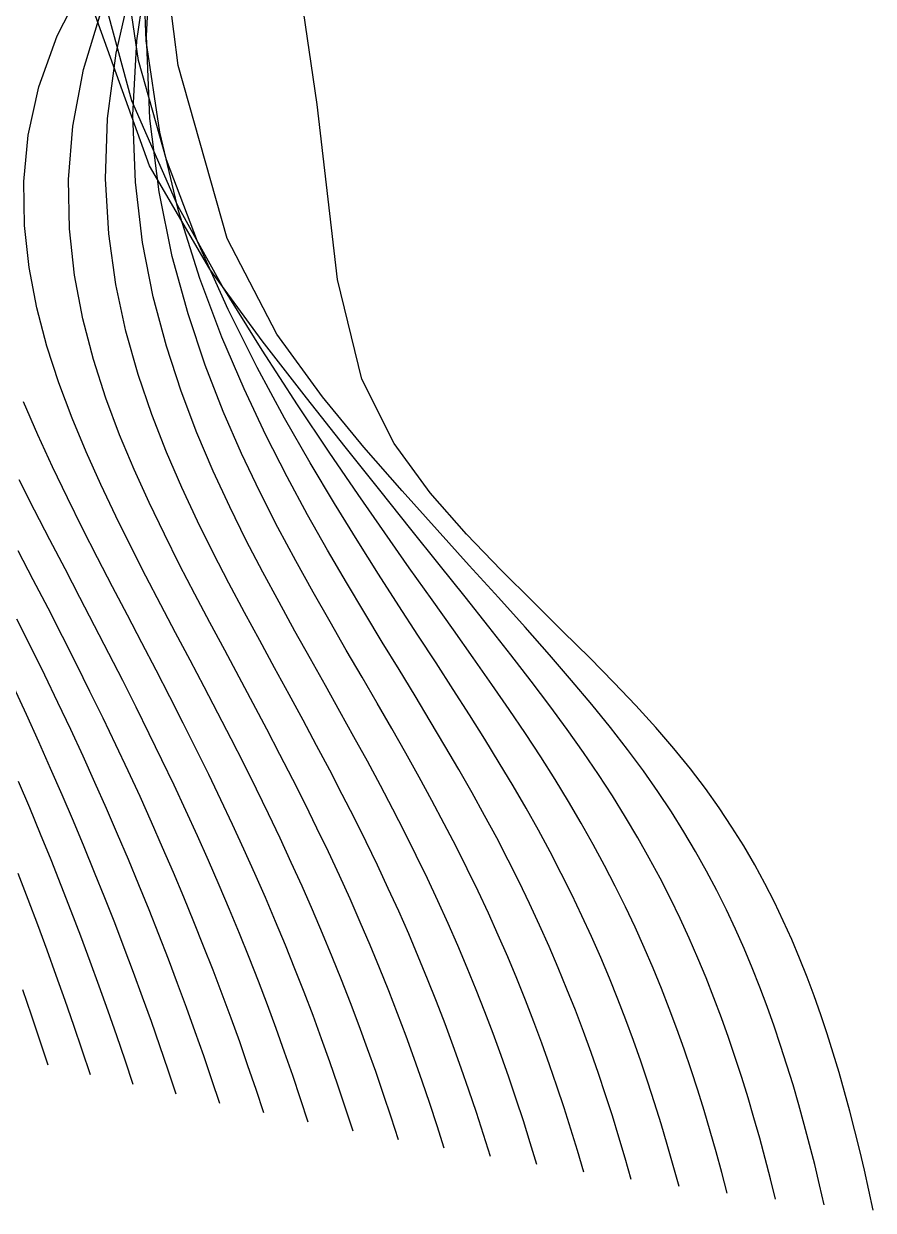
# Model space of a CAD drawing. Header units: metres. Extents: x -511 to 502, y -402 to 468.
# Drawn here: x -304.7 to -148.9, y -402.3 to -184.7 of the extents above; entities that cross this region are included whole.
import ezdxf

# ---------------------------------------------------------------- set-up
doc = ezdxf.new("R2010")
doc.units = ezdxf.units.M

msp = doc.modelspace()

# ---------------------------------------------------------------- linework, layer by layer
for p, q in [((-276.4174, -192.3934, -581.45087), (-282.35873, -145.19658, -574.578)), ((-250.93103, -199.54266, -580.2359), (-257.7087, -152.98753, -573.14014)), ((-282.26587, -187.89108, -644.61224), (-283.0949, -168.81229, -642.0794)), ((-283.66193, -191.50484, -638.70905), (-286.93668, -169.75517, -635.301)), ((-282.21906, -186.94945, -648.20776), (-281.3158, -170.0455, -645.91284)), ((-284.91882, -198.90503, -629.1692), (-291.67496, -173.72707, -623.29004)), ((-283.9923, -187.88477, -650.3619), (-281.83582, -172.91806, -648.0075)), ((-298.5924, -186.98894, -649.22186), (-293.52536, -177.05954, -645.3291)), ((-287.79224, -190.11174, -651.5925), (-284.7836, -177.01192, -649.008)), ((-293.7561, -193.10863, -652.2364), (-290.31973, -181.88583, -649.31195)), ((-281.696, -210.82727, -615.22577), (-292.1356, -181.77003, -603.2611)), ((-301.95795, -196.33003, -652.54694), (-298.5924, -186.98894, -649.22186)), ((-281.6204, -202.11958, -650.64886), (-282.21906, -186.94945, -648.20776)), ((-284.7057, -201.48814, -652.7057), (-283.9923, -187.88477, -650.3619)), ((-279.7952, -204.62566, -647.49927), (-282.26587, -187.89108, -644.61224)), ((-289.36008, -202.13817, -654.02576), (-287.79224, -190.11174, -651.5925)), ((-295.74408, -203.54547, -654.8655), (-293.7561, -193.10863, -652.2364)), ((-278.57663, -209.7235, -642.7646), (-283.66193, -191.50484, -638.70905)), ((-267.4124, -224.1027, -601.69086), (-276.4174, -192.3934, -581.45087)), ((-303.91446, -205.20116, -655.4245), (-301.95795, -196.33003, -652.54694)), ((-276.47708, -218.13548, -635.9361), (-284.91882, -198.90503, -629.1692)), ((-247.21149, -231.62292, -599.0158), (-250.93103, -199.54266, -580.2359)), ((-289.73178, -213.16713, -656.3109), (-289.36008, -202.13817, -654.02576)), ((-284.2568, -213.77426, -654.996), (-284.7057, -201.48814, -652.7057)), ((-279.9184, -215.5674, -653.1201), (-281.6204, -202.11958, -650.64886)), ((-296.53152, -213.27844, -657.2446), (-295.74408, -203.54547, -654.8655)), ((-304.7203, -213.65965, -657.9459), (-303.91446, -205.20116, -655.4245)), ((-276.35226, -219.04362, -650.4663), (-279.7952, -204.62566, -647.49927)), ((-270.60773, -229.72563, -627.2698), (-281.696, -210.82727, -615.22577)), ((-272.8831, -224.69888, -646.80286), (-278.57663, -209.7235, -642.7646)), ((-289.15268, -223.2803, -658.44855), (-289.73178, -213.16713, -656.3109)), ((-304.6007, -221.73476, -660.17975), (-304.7203, -213.65965, -657.9459)), ((-296.35126, -222.36958, -659.40845), (-296.53152, -213.27844, -657.2446)), ((-282.92886, -224.84383, -657.1936), (-284.2568, -213.77426, -654.996)), ((-277.48083, -227.44377, -655.52515), (-279.9184, -215.5674, -653.1201)), ((-268.31912, -232.82233, -642.02246), (-276.47708, -218.13548, -635.9361)), ((-272.4479, -231.45154, -653.32117), (-276.35226, -219.04362, -650.4663)), ((-303.74863, -229.44627, -662.17676), (-304.6007, -221.73476, -660.17975)), ((-295.41077, -230.87424, -661.38336), (-296.35126, -222.36958, -659.40845)), ((-287.84457, -232.56837, -660.43945), (-289.15268, -223.2803, -658.44855)), ((-258.31326, -241.65521, -619.43427), (-267.4124, -224.1027, -601.69086)), ((-280.96735, -234.83311, -659.2711), (-282.92886, -224.84383, -657.1936)), ((-267.24335, -237.16245, -650.48895), (-272.8831, -224.69888, -646.80286)), ((-274.58783, -237.96666, -657.80304), (-277.48083, -227.44377, -655.52515)), ((-302.3266, -236.81305, -663.9754), (-303.74863, -229.44627, -662.17676)), ((-260.9999, -242.9218, -636.51825), (-270.60773, -229.72563, -627.2698)), ((-293.88712, -238.84755, -663.1905), (-295.41077, -230.87424, -661.38336)), ((-285.99466, -241.12645, -662.2868), (-287.84457, -232.56837, -660.43945)), ((-268.38614, -242.23026, -655.96967), (-272.4479, -231.45154, -653.32117)), ((-242.70187, -249.92389, -616.1342), (-247.21149, -231.62292, -599.0158)), ((-278.56647, -243.88924, -661.214), (-280.96735, -234.83311, -659.2711)), ((-261.01822, -244.62605, -647.05304), (-268.31912, -232.82233, -642.02246)), ((-300.46994, -243.85547, -665.6051), (-302.3266, -236.81305, -663.9754)), ((-261.8963, -247.78772, -653.74036), (-267.24335, -237.16245, -650.48895)), ((-291.9267, -246.34364, -664.8473), (-293.88712, -238.84755, -663.1905)), ((-271.43112, -247.3604, -659.9249), (-274.58783, -237.96666, -657.80304)), ((-283.75333, -249.04758, -663.9964), (-285.99466, -241.12645, -662.2868)), ((-264.32227, -251.7197, -658.385), (-268.38614, -242.23026, -655.96967)), ((-252.84763, -253.37459, -643.2943), (-260.9999, -242.9218, -636.51825)), ((-249.96814, -253.17747, -631.53894), (-258.31326, -241.65521, -619.43427)), ((-298.28876, -250.59625, -667.0891), (-300.46994, -243.85547, -665.6051)), ((-275.8721, -252.15228, -663.0184), (-278.56647, -243.88924, -661.214)), ((-254.53577, -254.60027, -651.1627), (-261.01822, -244.62605, -647.05304)), ((-289.64758, -253.4146, -666.3691), (-291.9267, -246.34364, -664.8473)), ((-268.13586, -255.82431, -661.88385), (-271.43112, -247.3604, -659.9249)), ((-256.88345, -257.05658, -656.5875), (-261.8963, -247.78772, -653.74036)), ((-281.2385, -256.41748, -665.5762), (-283.75333, -249.04758, -663.9964)), ((-236.78082, -261.72363, -628.3496), (-242.70187, -249.92389, -616.1342)), ((-295.87228, -257.05948, -668.44617), (-298.28876, -250.59625, -667.0891)), ((-272.9913, -259.74634, -664.6876), (-275.8721, -252.15228, -663.0184)), ((-260.3295, -260.18713, -660.5745), (-264.32227, -251.7197, -658.385)), ((-302.1613, -260.10425, -670.28986), (-304.74774, -254.05139, -669.08246)), ((-287.14377, -260.10938, -667.7693), (-289.64758, -253.4146, -666.3691)), ((-245.76016, -262.32565, -648.4052), (-252.84763, -253.37459, -643.2943)), ((-242.34357, -262.37363, -639.7735), (-249.96814, -253.17747, -631.53894)), ((-278.54095, -263.31293, -667.0354), (-281.2385, -256.41748, -665.5762)), ((-264.783, -263.52374, -663.685), (-268.13586, -255.82431, -661.88385)), ((-248.71045, -263.31476, -654.5727), (-254.53577, -254.60027, -651.1627)), ((-293.29233, -263.2692, -669.6917), (-295.87228, -257.05948, -668.44617)), ((-252.18292, -265.29083, -659.0916), (-256.88345, -257.05658, -656.5875)), ((-299.47336, -265.98602, -671.39734), (-302.1613, -260.10425, -670.28986)), ((-284.48923, -266.4726, -669.06006), (-287.14377, -260.10938, -667.7693)), ((-270.0024, -266.77716, -666.2292), (-272.9913, -259.74634, -664.6876)), ((-256.44226, -267.83514, -662.5585), (-260.3295, -260.18713, -660.5745)), ((-290.60602, -269.24915, -670.83856), (-293.29233, -263.2692, -669.6917)), ((-239.45044, -270.26346, -652.43695), (-245.76016, -262.32565, -648.4052)), ((-235.34775, -270.38492, -645.72626), (-242.34357, -262.37363, -639.7735)), ((-230.18558, -270.74927, -636.954), (-236.78082, -261.72363, -628.3496)), ((-275.73032, -269.80054, -668.3836), (-278.54095, -263.31293, -667.0354)), ((-261.42667, -270.59235, -665.3392), (-264.783, -263.52374, -663.685)), ((-247.76251, -272.70935, -661.31146), (-252.18292, -265.29083, -659.0916)), ((-243.40573, -271.08456, -657.46375), (-248.71045, -263.31476, -654.5727)), ((-296.72568, -271.7076, -672.41736), (-299.47336, -265.98602, -671.39734)), ((-281.74173, -272.54443, -670.2521), (-284.48923, -266.4726, -669.06006)), ((-266.96292, -273.3336, -667.65234), (-270.0024, -266.77716, -666.2292)), ((-302.7377, -273.93106, -673.8258), (-305.5476, -268.36832, -672.919)), ((-287.85883, -275.02176, -671.8977), (-290.60602, -269.24915, -670.83856)), ((-272.8598, -275.9377, -669.6304), (-275.73032, -269.80054, -668.3836)), ((-252.67764, -274.81763, -664.36005), (-256.44226, -267.83514, -662.5585)), ((-293.9522, -277.28012, -673.3602), (-296.72568, -271.7076, -672.41736)), ((-258.10397, -277.1377, -666.85895), (-261.42667, -270.59235, -665.3392)), ((-238.52802, -278.10474, -659.9635), (-243.40573, -271.08456, -657.46375)), ((-233.74701, -277.41327, -655.7471), (-239.45044, -270.26346, -652.43695)), ((-228.92902, -277.564, -650.3076), (-235.34775, -270.38492, -645.72626)), ((-223.53772, -278.3261, -643.3179), (-230.18558, -270.74927, -636.954)), ((-299.93518, -279.38373, -674.66565), (-302.7377, -273.93106, -673.8258)), ((-278.94644, -278.36057, -671.3551), (-281.74173, -272.54443, -670.2521)), ((-263.91556, -279.48938, -668.9668), (-266.96292, -273.3336, -667.65234)), ((-243.59555, -279.46906, -663.29553), (-247.76251, -272.70935, -661.31146)), ((-285.08655, -280.608, -672.87854), (-287.85883, -275.02176, -671.8977)), ((-269.97006, -281.77386, -670.78467), (-272.8598, -275.9377, -669.6304)), ((-249.0451, -281.25357, -666.0009), (-252.67764, -274.81763, -664.36005)), ((-291.17993, -282.71515, -674.23456), (-293.9522, -277.28012, -673.3602)), ((-276.13864, -283.9525, -672.37775), (-278.94644, -278.36057, -671.3551)), ((-254.84113, -283.24683, -668.2571), (-258.10397, -277.1377, -666.85895)), ((-234.01474, -284.51257, -662.15924), (-238.52802, -278.10474, -659.9635)), ((-228.5476, -283.91272, -658.54895), (-233.74701, -277.41327, -655.7471)), ((-223.0524, -284.06247, -654.01013), (-228.92902, -277.564, -650.3076)), ((-217.17944, -284.9448, -648.27765), (-223.53772, -278.3261, -643.3179)), ((-297.1596, -284.7319, -675.4463), (-299.93518, -279.38373, -674.66565)), ((-282.31744, -286.02716, -673.78906), (-285.08655, -280.608, -672.87854)), ((-260.89175, -285.30618, -670.1822), (-263.91556, -279.48938, -668.9668)), ((-239.66095, -285.6889, -665.0816), (-243.59555, -279.46906, -663.29553)), ((-302.98572, -286.713, -676.5298), (-305.7552, -281.40134, -675.8317)), ((-288.4302, -288.0237, -675.0478), (-291.17993, -282.71515, -674.23456)), ((-267.0919, -287.351, -671.85486), (-269.97006, -281.77386, -670.78467)), ((-245.54996, -287.2376, -667.50006), (-249.0451, -281.25357, -666.0009)), ((-294.42633, -289.98102, -676.17426), (-297.1596, -284.7319, -675.4463)), ((-273.34518, -289.34814, -673.32764), (-276.13864, -283.9525, -672.37775)), ((-251.65652, -288.9912, -669.5453), (-254.84113, -283.24683, -668.2571)), ((-229.82251, -290.41452, -664.11096), (-234.01474, -284.51257, -662.15924)), ((-223.7851, -289.86707, -660.97345), (-228.5476, -283.91272, -658.54895)), ((-217.68414, -289.98407, -657.1085), (-223.0524, -284.06247, -654.01013)), ((-211.26703, -290.8413, -652.3061), (-217.17944, -284.9448, -648.27765)), ((-300.27722, -291.94318, -677.18317), (-302.98572, -286.713, -676.5298)), ((-279.57343, -291.29672, -674.6364), (-282.31744, -286.02716, -673.78906)), ((-257.91504, -290.83572, -671.30743), (-260.89175, -285.30618, -670.1822)), ((-235.94318, -291.46338, -666.69904), (-239.66095, -285.6889, -665.0816)), ((-285.71982, -293.21616, -675.8062), (-288.4302, -288.0237, -675.0478)), ((-270.58667, -294.5716, -674.21155), (-273.34518, -289.34814, -673.32764)), ((-264.24872, -292.7053, -672.8486), (-267.0919, -287.351, -671.85486)), ((-248.56335, -294.42978, -670.7343), (-251.65652, -288.9912, -669.5453)), ((-242.1951, -292.8465, -668.87384), (-245.54996, -287.2376, -667.50006)), ((-291.74744, -295.13678, -676.8551), (-294.42633, -289.98102, -676.17426)), ((-276.87143, -296.43253, -675.42664), (-279.57343, -291.29672, -674.6364)), ((-255.00235, -296.1214, -672.35065), (-257.91504, -290.83572, -671.30743)), ((-232.42892, -296.86905, -668.1709), (-235.94318, -291.46338, -666.69904)), ((-225.91891, -295.89746, -665.8616), (-229.82251, -290.41452, -664.11096)), ((-219.4097, -295.36557, -663.10455), (-223.7851, -289.86707, -660.97345)), ((-212.78735, -295.41937, -659.7649), (-217.68414, -289.98407, -657.1085)), ((-205.85254, -296.16843, -655.6773), (-211.26703, -290.8413, -652.3061)), ((-297.6372, -297.0938, -677.7966), (-300.27722, -291.94318, -677.18317)), ((-283.0616, -298.30228, -676.51526), (-285.71982, -293.21616, -675.8062)), ((-261.45782, -297.8677, -673.7727), (-264.24872, -292.7053, -672.8486)), ((-238.98117, -298.1431, -670.1361), (-242.1951, -292.8465, -668.87384)), ((-303.38565, -299.12347, -678.6412), (-305.97223, -293.95508, -678.0857)), ((-289.13196, -300.20462, -677.49365), (-291.74744, -295.13678, -676.8551)), ((-267.87866, -299.6444, -675.03564), (-270.58667, -294.5716, -674.21155)), ((-245.56998, -299.6116, -671.83374), (-248.56335, -294.42978, -670.7343)), ((-222.27744, -301.03378, -667.44257), (-225.91891, -295.89746, -665.8616)), ((-215.38107, -300.48544, -664.99915), (-219.4097, -295.36557, -663.10455)), ((-208.32181, -300.45038, -662.0813), (-212.78735, -295.41937, -659.7649)), ((-295.0713, -302.16742, -678.374), (-297.6372, -297.0938, -677.7966)), ((-274.2241, -301.44867, -676.16504), (-276.87143, -296.43253, -675.42664)), ((-258.73203, -302.8647, -674.6335), (-261.45782, -297.8677, -673.7727)), ((-252.16595, -301.2001, -673.31946), (-255.00235, -296.1214, -672.35065)), ((-229.10654, -301.96945, -669.5157), (-232.42892, -296.86905, -668.1709)), ((-200.93335, -301.04288, -658.55927), (-205.85254, -296.16843, -655.6773)), ((-300.88214, -304.219, -679.16656), (-303.38565, -299.12347, -678.6412)), ((-286.586, -305.18976, -678.09375), (-289.13196, -300.20462, -677.49365)), ((-280.4653, -303.29102, -677.1797), (-283.0616, -298.30228, -676.51526)), ((-265.23288, -304.58502, -675.8053), (-267.87866, -299.6444, -675.03564)), ((-242.682, -304.5777, -672.8522), (-245.56998, -299.6116, -671.83374)), ((-235.90717, -303.1799, -671.2988), (-238.98117, -298.1431, -670.1361)), ((-292.5824, -307.16647, -678.91876), (-295.0713, -302.16742, -678.374)), ((-271.64078, -306.3578, -676.8565), (-274.2241, -301.44867, -676.16504)), ((-249.41415, -306.1028, -674.2204), (-252.16595, -301.2001, -673.31946)), ((-225.96494, -306.81754, -670.74854), (-229.10654, -301.96945, -669.5157)), ((-218.8754, -305.8846, -668.8781), (-222.27744, -301.03378, -667.44257)), ((-211.66412, -305.2934, -666.69775), (-215.38107, -300.48544, -664.99915)), ((-204.24683, -305.1498, -664.12616), (-208.32181, -300.45038, -662.0813)), ((-196.47968, -305.55914, -661.0612), (-200.93335, -301.04288, -658.55927)), ((-298.46133, -309.24252, -679.6643), (-300.88214, -304.219, -679.16656)), ((-277.93732, -308.19058, -677.80347), (-280.4653, -303.29102, -677.1797)), ((-262.65738, -309.40982, -676.5252), (-265.23288, -304.58502, -675.8053)), ((-256.0801, -307.71924, -675.4366), (-258.73203, -302.8647, -674.6335)), ((-239.90231, -309.3627, -673.7971), (-242.682, -304.5777, -672.8522)), ((-232.97083, -308.00037, -672.3722), (-235.90717, -303.1799, -671.2988)), ((-304.2395, -311.4358, -680.3395), (-306.57904, -306.38492, -679.88055)), ((-284.1139, -310.0972, -678.659), (-286.586, -305.18976, -678.09375)), ((-269.12814, -311.17114, -677.505), (-271.64078, -306.3578, -676.8565)), ((-246.7525, -310.85605, -675.0596), (-249.41415, -306.1028, -674.2204)), ((-215.69272, -310.5011, -670.18726), (-218.8754, -305.8846, -668.8781)), ((-208.22772, -309.84647, -668.2306), (-211.66412, -305.2934, -666.69775)), ((-200.52249, -309.5806, -665.9478), (-204.24683, -305.1498, -664.12616)), ((-192.45035, -309.7943, -663.2585), (-196.47968, -305.55914, -661.0612)), ((-290.17194, -312.09387, -679.43365), (-292.5824, -307.16647, -678.91876)), ((-275.48236, -313.00842, -678.3902), (-277.93732, -308.19058, -677.80347)), ((-253.50848, -312.45087, -676.1869), (-256.0801, -307.71924, -675.4366)), ((-230.16827, -312.64102, -673.3652), (-232.97083, -308.00037, -672.3722)), ((-222.99347, -311.4573, -671.882), (-225.96494, -306.81754, -670.74854)), ((-296.1214, -314.19592, -680.13654), (-298.46133, -309.24252, -679.6643)), ((-281.71765, -314.9319, -679.1923), (-284.1139, -310.0972, -678.659)), ((-260.1575, -314.13297, -677.19977), (-262.65738, -309.40982, -676.5252)), ((-244.18384, -315.48218, -675.84247), (-246.7525, -310.85605, -675.0596)), ((-237.23141, -313.99567, -674.6754), (-239.90231, -309.3627, -673.7971)), ((-212.71118, -314.92606, -671.3855), (-215.69272, -310.5011, -670.18726)), ((-205.04388, -314.1927, -669.621), (-208.22772, -309.84647, -668.2306)), ((-197.11105, -313.79602, -667.5823), (-200.52249, -309.5806, -665.9478)), ((-188.80035, -313.81107, -665.20557), (-192.45035, -309.7943, -663.2585)), ((-301.98038, -316.41443, -680.7763), (-304.2395, -311.4358, -680.3395)), ((-287.83945, -316.95303, -679.921), (-290.17194, -312.09387, -679.43365)), ((-273.1029, -317.7517, -678.94293), (-275.48236, -313.00842, -678.3902)), ((-266.69025, -315.89874, -678.11426), (-269.12814, -311.17114, -677.505)), ((-251.02069, -317.07654, -676.88904), (-253.50848, -312.45087, -676.1869)), ((-227.49536, -317.13248, -674.28564), (-230.16827, -312.64102, -673.3652)), ((-220.18216, -315.92572, -672.92694), (-222.99347, -311.4573, -671.882)), ((-293.85986, -319.08188, -680.58484), (-296.1214, -314.19592, -680.13654)), ((-279.39792, -319.69873, -679.69617), (-281.71765, -314.9319, -679.1923)), ((-257.73688, -318.76685, -677.83276), (-260.1575, -314.13297, -677.19977)), ((-241.70935, -320.0003, -676.5738), (-244.18384, -315.48218, -675.84247)), ((-234.66891, -318.50113, -675.4931), (-237.23141, -313.99567, -674.6754)), ((-209.91382, -319.1953, -672.4858), (-212.71118, -314.92606, -671.3855)), ((-202.08737, -318.3723, -670.8877), (-205.04388, -314.1927, -669.621)), ((-193.97821, -317.8404, -669.0572), (-197.11105, -313.79602, -667.5823)), ((-185.486, -317.65955, -666.9436), (-188.80035, -313.81107, -665.20557)), ((-299.79666, -321.32428, -681.19196), (-301.98038, -316.41443, -680.7763)), ((-285.58356, -321.74762, -680.3828), (-287.83945, -316.95303, -679.921)), ((-264.3296, -320.54965, -678.6875), (-266.69025, -315.89874, -678.11426)), ((-248.61862, -321.61075, -677.54694), (-251.02069, -317.07654, -676.88904)), ((-224.94705, -321.5003, -675.1404), (-227.49536, -317.13248, -674.28564)), ((-217.52106, -320.2536, -673.89246), (-220.18216, -315.92572, -672.92694)), ((-182.46667, -321.37982, -668.5045), (-185.486, -317.65955, -666.9436)), ((-291.67313, -323.90402, -681.01074), (-293.85986, -319.08188, -680.58484)), ((-277.15427, -324.4027, -680.17285), (-279.39792, -319.69873, -679.69617)), ((-270.80014, -322.4268, -679.4645), (-273.1029, -317.7517, -678.94293)), ((-255.39713, -323.3224, -678.42755), (-257.73688, -318.76685, -677.83276)), ((-232.2127, -322.89972, -676.2555), (-234.66891, -318.50113, -675.4931)), ((-207.28552, -323.33856, -673.4988), (-209.91382, -319.1953, -672.4858)), ((-199.33578, -322.41864, -672.0459), (-202.08737, -318.3723, -670.8877)), ((-191.0925, -321.75027, -670.39465), (-193.97821, -317.8404, -669.0572)), ((-297.68338, -326.1698, -681.58746), (-299.79666, -321.32428, -681.19196)), ((-283.40244, -326.48178, -680.8208), (-285.58356, -321.74762, -680.3828)), ((-262.0471, -325.1319, -679.22766), (-264.3296, -320.54965, -678.6875)), ((-246.30273, -326.06613, -678.16437), (-248.61862, -321.61075, -677.54694)), ((-239.32913, -324.42682, -677.2581), (-241.70935, -320.0003, -676.5738)), ((-222.51785, -325.766, -675.9356), (-224.94705, -321.5003, -675.1404)), ((-215.00052, -324.46655, -674.7865), (-217.52106, -320.2536, -673.89246)), ((-188.42642, -325.55524, -671.6125), (-191.0925, -321.75027, -670.39465)), ((-179.7062, -325.00378, -669.9136), (-182.46667, -321.37982, -668.5045)), ((-303.63184, -328.54126, -682.1201), (-305.6702, -323.67957, -681.7503)), ((-289.55795, -328.66656, -681.41547), (-291.67313, -323.90402, -681.01074)), ((-268.57376, -327.03992, -679.9571), (-270.80014, -322.4268, -679.4645)), ((-253.13855, -327.80927, -678.98724), (-255.39713, -323.3224, -678.42755)), ((-229.86008, -327.20892, -676.96747), (-232.2127, -322.89972, -676.2555)), ((-204.81247, -327.3805, -674.43396), (-207.28552, -323.33856, -673.4988)), ((-196.76868, -326.3592, -673.1084), (-199.33578, -322.41864, -672.0459)), ((-295.6364, -330.95596, -681.96375), (-297.68338, -326.1698, -681.58746)), ((-274.98532, -329.04858, -680.62427), (-277.15427, -324.4027, -680.17285)), ((-259.84262, -329.65295, -679.7372), (-262.0471, -325.1319, -679.22766)), ((-244.07214, -330.45355, -678.7445), (-246.30273, -326.06613, -678.16437)), ((-237.04156, -328.7756, -677.8992), (-239.32913, -324.42682, -677.2581)), ((-220.20215, -329.9476, -676.6766), (-222.51785, -325.766, -675.9356)), ((-212.61166, -328.586, -675.616), (-215.00052, -324.46655, -674.7865)), ((-194.36835, -330.2165, -674.086), (-196.76868, -326.3592, -673.1084)), ((-185.95535, -329.27972, -672.7255), (-188.42642, -325.55524, -671.6125)), ((-177.17249, -328.55658, -671.19147), (-179.7062, -325.00378, -669.9136)), ((-301.65274, -333.3448, -682.4718), (-303.63184, -328.54126, -682.1201)), ((-281.29324, -331.16, -681.23645), (-283.40244, -326.48178, -680.8208)), ((-266.42282, -331.59674, -680.423), (-268.57376, -327.03992, -679.9571)), ((-250.96042, -332.2359, -679.5145), (-253.13855, -327.80927, -678.98724)), ((-227.60773, -331.4435, -677.6333), (-229.86008, -327.20892, -676.96747)), ((-202.48187, -331.34146, -675.2992), (-204.81247, -327.3805, -674.43396)), ((-287.51093, -333.37415, -681.80023), (-289.55795, -328.66656, -681.41547)), ((-272.88916, -333.64136, -681.0521), (-274.98532, -329.04858, -680.62427)), ((-257.7149, -334.11935, -680.21844), (-259.84262, -329.65295, -679.7372)), ((-241.92569, -334.78253, -679.2903), (-244.07214, -330.45355, -678.7445)), ((-234.84479, -333.05853, -678.5006), (-237.04156, -328.7756, -677.8992)), ((-217.99438, -334.06018, -677.3682), (-220.20215, -329.9476, -676.6766)), ((-210.34576, -332.62973, -676.38727), (-212.61166, -328.586, -675.616)), ((-192.11871, -334.00916, -674.9878), (-194.36835, -330.2165, -674.086)), ((-183.65826, -332.9431, -673.7462), (-185.95535, -329.27972, -672.7255)), ((-174.83804, -332.05804, -672.3551), (-177.17249, -328.55658, -671.19147)), ((-293.65225, -335.68817, -682.3216), (-295.6364, -330.95596, -681.96375)), ((-279.25354, -335.7868, -681.63116), (-281.29324, -331.16, -681.23645)), ((-264.34558, -336.10287, -680.864), (-266.42282, -331.59674, -680.423)), ((-248.86148, -336.60983, -680.01184), (-250.96042, -332.2359, -679.5145)), ((-225.45184, -335.6161, -678.25696), (-227.60773, -331.4435, -677.6333)), ((-208.19482, -336.6126, -677.1055), (-210.34576, -332.62973, -676.38727)), ((-200.28235, -335.2383, -676.10156), (-202.48187, -331.34146, -675.2992)), ((-172.67862, -335.5238, -673.41864), (-174.83804, -332.05804, -672.3551)), ((-299.72986, -338.0963, -682.8061), (-301.65274, -333.3448, -682.4718)), ((-285.52887, -338.03152, -682.1661), (-287.51093, -333.37415, -681.80023)), ((-270.86346, -338.1858, -681.458), (-272.88916, -333.64136, -681.0521)), ((-255.66257, -338.53732, -680.6734), (-257.7149, -334.11935, -680.21844)), ((-239.86105, -339.06128, -679.8043), (-241.92569, -334.78253, -679.2903)), ((-232.73602, -337.28577, -679.0657), (-234.84479, -333.05853, -678.5006)), ((-215.88882, -338.11636, -678.0148), (-217.99438, -334.06018, -677.3682)), ((-190.0057, -337.75232, -675.82184), (-192.11871, -334.00916, -674.9878)), ((-181.51611, -336.5613, -674.68494), (-183.65826, -332.9431, -673.7462)), ((-291.7277, -340.37173, -682.6621), (-293.65225, -335.68817, -682.3216)), ((-277.28055, -340.36688, -682.0062), (-279.25354, -335.7868, -681.63116)), ((-262.34018, -340.5634, -681.2819), (-264.34558, -336.10287, -680.864)), ((-246.83945, -340.93774, -680.48145), (-248.86148, -336.60983, -680.01184)), ((-223.38843, -339.7372, -678.84186), (-225.45184, -335.6161, -678.25696)), ((-206.15112, -340.54697, -677.77563), (-208.19482, -336.6126, -677.1055)), ((-198.20343, -339.08496, -676.84705), (-200.28235, -335.2383, -676.10156)), ((-179.51306, -340.14703, -675.5507), (-181.51611, -336.5613, -674.68494)), ((-170.67401, -338.96628, -674.3939), (-172.67862, -335.5238, -673.41864)), ((-297.8607, -342.8015, -683.124), (-299.72986, -338.0963, -682.8061)), ((-283.60904, -342.64355, -682.51404), (-285.52887, -338.03152, -682.1661)), ((-268.9058, -342.68655, -681.84326), (-270.86346, -338.1858, -681.458)), ((-253.68317, -342.91245, -681.104), (-255.66257, -338.53732, -680.6734)), ((-237.8757, -343.2969, -680.2891), (-239.86105, -339.06128, -679.8043)), ((-230.71228, -341.46613, -679.5971), (-232.73602, -337.28577, -679.0657)), ((-213.87976, -342.1269, -678.6202), (-215.88882, -338.11636, -678.0148)), ((-196.23575, -342.89288, -677.54114), (-198.20343, -339.08496, -676.84705)), ((-188.01688, -341.45822, -676.5949), (-190.0057, -337.75232, -675.82184)), ((-168.80643, -342.39514, -675.291), (-170.67401, -338.96628, -674.3939)), ((-303.93637, -345.3141, -683.55597), (-305.75357, -340.59067, -683.2585)), ((-289.86017, -345.0116, -682.986), (-291.7277, -340.37173, -682.6621)), ((-275.3715, -344.90472, -682.36273), (-277.28055, -340.36688, -682.0062)), ((-260.40387, -344.98322, -681.67816), (-262.34018, -340.5634, -681.2819)), ((-244.89221, -345.2257, -680.9253), (-246.83945, -340.93774, -680.48145)), ((-228.77017, -345.6071, -680.09753), (-230.71228, -341.46613, -679.5971)), ((-221.41315, -343.81583, -679.3912), (-223.38843, -339.7372, -678.84186)), ((-204.20755, -344.4429, -678.40186), (-206.15112, -340.54697, -677.77563)), ((-186.14124, -345.13705, -677.3131), (-188.01688, -341.45822, -676.5949)), ((-177.63483, -343.71054, -676.3513), (-179.51306, -340.14703, -675.5507)), ((-296.04355, -347.4655, -683.42645), (-297.8607, -342.8015, -683.124)), ((-281.74857, -347.21478, -682.8451), (-283.60904, -342.64355, -682.51404)), ((-267.01367, -347.1482, -682.2092), (-268.9058, -342.68655, -681.84326)), ((-251.77448, -347.24976, -681.5119), (-253.68317, -342.91245, -681.104)), ((-235.9667, -347.4959, -680.7468), (-237.8757, -343.2969, -680.2891)), ((-211.962, -346.10065, -679.18774), (-213.87976, -342.1269, -678.6202)), ((-194.37054, -346.67154, -678.1885), (-196.23575, -342.89288, -677.54114)), ((-175.86917, -347.2601, -677.0934), (-177.63483, -343.71054, -676.3513)), ((-167.06082, -345.8181, -676.11865), (-168.80643, -342.39514, -675.291)), ((-302.1665, -349.9995, -683.83875), (-303.93637, -345.3141, -683.55597)), ((-288.0475, -349.61246, -683.29443), (-289.86017, -345.0116, -682.986)), ((-273.5239, -349.40472, -682.7019), (-275.3715, -344.90472, -682.36273)), ((-258.5346, -349.3669, -682.0542), (-260.40387, -344.98322, -681.67816)), ((-243.01694, -349.47906, -681.34534), (-244.89221, -345.2257, -680.9253)), ((-226.90631, -349.71527, -680.5694), (-228.77017, -345.6071, -680.09753)), ((-219.52194, -347.85974, -679.9077), (-221.41315, -343.81583, -679.3912)), ((-202.3577, -348.30917, -678.98804), (-204.20755, -344.4429, -678.40186)), ((-184.36884, -348.7971, -677.98157), (-186.14124, -345.13705, -677.3131)), ((-165.42441, -349.2412, -676.8841), (-167.06082, -345.8181, -676.11865)), ((-294.27682, -352.0929, -683.71436), (-296.04355, -347.4655, -683.42645)), ((-279.94553, -351.74957, -683.16034), (-281.74857, -347.21478, -682.8451)), ((-265.1846, -351.57492, -682.55707), (-267.01367, -347.1482, -682.2092)), ((-249.93375, -351.55405, -681.89856), (-251.77448, -347.24976, -681.5119)), ((-234.13107, -351.6638, -681.1793), (-235.9667, -347.4959, -680.7468)), ((-217.71054, -351.8753, -680.39404), (-219.52194, -347.85974, -679.9077)), ((-210.13028, -350.04517, -679.72064), (-211.962, -346.10065, -679.18774)), ((-192.60019, -350.42868, -678.79333), (-194.37054, -346.67154, -678.1885)), ((-174.20538, -350.80243, -677.7828), (-175.86917, -347.2601, -677.0934)), ((-300.44342, -354.65115, -684.10785), (-302.1665, -349.9995, -683.83875)), ((-286.28784, -354.17865, -683.58813), (-288.0475, -349.61246, -683.29443)), ((-271.7354, -353.87103, -683.0246), (-273.5239, -349.40472, -682.7019)), ((-256.72952, -353.71875, -682.4114), (-258.5346, -349.3669, -682.0542)), ((-241.21075, -353.70264, -681.7431), (-243.01694, -349.47906, -681.34534)), ((-225.1171, -353.79626, -681.0148), (-226.90631, -349.71527, -680.5694)), ((-208.37958, -353.9669, -680.2217), (-210.13028, -350.04517, -679.72064)), ((-200.59512, -352.15283, -679.5375), (-202.3577, -348.30917, -678.98804)), ((-182.69113, -352.445, -678.60504), (-184.36884, -348.7971, -677.98157)), ((-163.88586, -352.66928, -677.5938), (-165.42441, -349.2412, -676.8841)), ((-292.55933, -356.68768, -683.9885), (-294.27682, -352.0929, -683.71436)), ((-278.19757, -356.25195, -683.4606), (-279.94553, -351.74957, -683.16034)), ((-263.41602, -355.97076, -682.88794), (-265.1846, -351.57492, -682.55707)), ((-248.15857, -355.8296, -682.2655), (-249.93375, -351.55405, -681.89856)), ((-232.36575, -355.80542, -681.5885), (-234.13107, -351.6638, -681.1793)), ((-215.97488, -355.8683, -680.8525), (-217.71054, -351.8753, -680.39404)), ((-198.91443, -355.97983, -680.0533), (-200.59512, -352.15283, -679.5375)), ((-190.91766, -354.17084, -679.3594), (-192.60019, -350.42868, -678.79333)), ((-181.10031, -356.08627, -679.1875), (-182.69113, -352.445, -678.60504)), ((-172.63416, -354.34277, -678.42456), (-174.20538, -350.80243, -677.7828)), ((-298.76602, -359.2726, -684.36414), (-300.44342, -354.65115, -684.10785)), ((-284.5796, -358.71402, -683.86804), (-286.28784, -354.17865, -683.58813)), ((-270.00378, -358.30743, -683.332), (-271.7354, -353.87103, -683.0246)), ((-254.98633, -358.0426, -682.75085), (-256.72952, -353.71875, -682.4114)), ((-239.47107, -357.9007, -682.1201), (-241.21075, -353.70264, -681.7431)), ((-223.39911, -357.85498, -681.4356), (-225.1171, -353.79626, -681.0148)), ((-206.70544, -357.8711, -680.69336), (-208.37958, -353.9669, -680.2217)), ((-189.31662, -357.90323, -679.88995), (-190.91766, -354.17084, -679.3594)), ((-171.14749, -357.88553, -679.0232), (-172.63416, -354.34277, -678.42456)), ((-162.43582, -356.10605, -678.25336), (-163.88586, -352.66928, -677.5938)), ((-290.88956, -361.25348, -684.24994), (-292.55933, -356.68768, -683.9885)), ((-276.50266, -360.7256, -683.7467), (-278.19757, -356.25195, -683.4606)), ((-261.70575, -360.33942, -683.2028), (-263.41602, -355.97076, -682.88794)), ((-246.44604, -360.08026, -682.61395), (-248.15857, -355.8296, -682.2655)), ((-230.66772, -359.92514, -681.97595), (-232.36575, -355.80542, -681.5885)), ((-214.3111, -359.8434, -681.28516), (-215.97488, -355.8683, -680.8525)), ((-197.31003, -359.7951, -680.5382), (-198.91443, -355.97983, -680.0533)), ((-179.58945, -359.7254, -679.7327), (-181.10031, -356.08627, -679.1875)), ((-161.06577, -359.5545, -678.8676), (-162.43582, -356.10605, -678.25336)), ((-282.92117, -363.22202, -684.135), (-284.5796, -358.71402, -683.86804)), ((-268.32687, -362.71744, -683.6248), (-270.00378, -358.30743, -683.332)), ((-253.30249, -362.34216, -683.0737), (-254.98633, -358.0426, -682.75085)), ((-237.79498, -362.0772, -682.47784), (-239.47107, -357.9007, -682.1201)), ((-221.74866, -361.89572, -681.8337), (-223.39911, -357.85498, -681.4356)), ((-205.10318, -361.76236, -681.13794), (-206.70544, -357.8711, -680.69336)), ((-187.79117, -361.63037, -680.38806), (-189.31662, -357.90323, -679.88995)), ((-169.73782, -361.4341, -679.58264), (-171.14749, -357.88553, -679.0232)), ((-297.13345, -363.86694, -684.6085), (-298.76602, -359.2726, -684.36414)), ((-274.85928, -365.17383, -684.0196), (-276.50266, -360.7256, -683.7467)), ((-260.05133, -364.6843, -683.50275), (-261.70575, -360.33942, -683.2028)), ((-244.79367, -364.3096, -682.9451), (-246.44604, -360.08026, -682.61395)), ((-229.03366, -364.0268, -682.3432), (-230.66772, -359.92514, -681.97595)), ((-212.71515, -363.8048, -681.6939), (-214.3111, -359.8434, -681.28516)), ((-195.77728, -363.60294, -680.9947), (-197.31003, -359.7951, -680.5382)), ((-178.15253, -363.3661, -680.24384), (-179.58945, -359.7254, -679.7327)), ((-159.76846, -363.0169, -679.4408), (-161.06577, -359.5545, -678.8676)), ((-303.31696, -366.5516, -684.94574), (-304.91336, -361.93002, -684.7171)), ((-289.26648, -365.7934, -684.4993), (-290.88956, -361.25348, -684.24994)), ((-281.31094, -367.70572, -684.3898), (-282.92117, -363.22202, -684.135)), ((-266.70276, -367.1043, -683.904), (-268.32687, -362.71744, -683.6248)), ((-251.67542, -366.62067, -683.38104), (-253.30249, -362.34216, -683.0737)), ((-236.17953, -366.23563, -682.81757), (-237.79498, -362.0772, -682.47784)), ((-220.16266, -365.92215, -682.2105), (-221.74866, -361.89572, -681.8337)), ((-203.5686, -365.6446, -681.55743), (-205.10318, -361.76236, -681.13794)), ((-186.33609, -365.35577, -680.8564), (-187.79117, -361.63037, -680.38806)), ((-176.78387, -367.01126, -680.7237), (-178.15253, -363.3661, -680.24384)), ((-168.39908, -364.99136, -680.1064), (-169.73782, -361.4341, -679.58264)), ((-158.53769, -366.49512, -679.97675), (-159.76846, -363.0169, -679.4408)), ((-295.54517, -368.437, -684.8418), (-297.13345, -363.86694, -684.6085)), ((-273.2656, -369.59973, -684.28), (-274.85928, -365.17383, -684.0196)), ((-258.45078, -369.0085, -683.7886), (-260.05133, -364.6843, -683.50275)), ((-243.19891, -368.52087, -683.2601), (-244.79367, -364.3096, -682.9451)), ((-227.4606, -368.1138, -682.6916), (-229.03366, -364.0268, -682.3432)), ((-211.18356, -367.75604, -682.08057), (-212.71515, -363.8048, -681.6939)), ((-194.31137, -367.40674, -681.425), (-195.77728, -363.60294, -680.9947)), ((-184.94662, -369.08258, -681.29724), (-186.33609, -365.35577, -680.8564)), ((-167.12549, -368.55945, -680.59753), (-168.39908, -364.99136, -680.1064)), ((-301.76254, -371.15027, -685.1641), (-303.31696, -366.5516, -684.94574)), ((-287.6891, -370.31033, -684.7375), (-289.26648, -365.7934, -684.4993)), ((-279.74762, -372.16794, -684.63306), (-281.31094, -367.70572, -684.3898)), ((-265.1293, -371.47095, -684.17035), (-266.70276, -367.1043, -683.904)), ((-250.10294, -370.88116, -683.67377), (-251.67542, -366.62067, -683.38104)), ((-234.6221, -370.379, -683.1404), (-236.17953, -366.23563, -682.81757)), ((-218.63788, -369.93756, -682.56775), (-220.16266, -365.92215, -682.2105)), ((-202.09796, -369.52106, -681.95386), (-203.5686, -365.6446, -681.55743)), ((-192.90839, -371.2094, -681.83105), (-194.31137, -367.40674, -681.425)), ((-175.47845, -370.6634, -681.175), (-176.78387, -367.01126, -680.7237)), ((-157.36798, -369.9905, -680.4787), (-158.53769, -366.49512, -679.97675)), ((-294.00003, -372.98517, -685.06464), (-295.54517, -368.437, -684.8418)), ((-271.7198, -374.00592, -684.5287), (-273.2656, -369.59973, -684.28)), ((-256.90182, -373.31482, -684.06116), (-258.45078, -369.0085, -683.7886)), ((-241.65918, -372.71692, -683.5599), (-243.19891, -368.52087, -683.2601)), ((-225.94586, -372.18903, -683.02234), (-227.4606, -368.1138, -682.6916)), ((-209.71283, -371.7001, -682.4466), (-211.18356, -367.75604, -682.08057)), ((-200.68747, -373.3945, -682.32874), (-202.09796, -369.52106, -681.95386)), ((-183.61835, -372.81326, -681.7129), (-184.94662, -369.08258, -681.29724)), ((-165.91208, -372.1402, -681.05884), (-167.12549, -368.55945, -680.59753)), ((-300.24918, -375.7281, -685.37286), (-301.76254, -371.15027, -685.1641)), ((-286.15604, -374.80664, -684.9651), (-287.6891, -370.31033, -684.7375)), ((-263.60492, -375.82, -684.4247), (-265.1293, -371.47095, -684.17035)), ((-248.58276, -375.12628, -683.95276), (-250.10294, -370.88116, -683.67377)), ((-233.12015, -374.5102, -683.4474), (-234.6221, -370.379, -683.1404)), ((-217.17117, -373.94476, -682.9066), (-218.63788, -369.93756, -682.56775)), ((-208.29965, -375.6397, -682.7935), (-209.71283, -371.7001, -682.4466)), ((-191.56442, -375.01352, -682.2147), (-192.90839, -371.2094, -681.83105)), ((-174.23187, -374.32443, -681.5999), (-175.47845, -370.6634, -681.175)), ((-156.25418, -373.50412, -680.94965), (-157.36798, -369.9905, -680.4787)), ((-292.4969, -377.51364, -685.2778), (-294.00003, -372.98517, -685.06464)), ((-278.22977, -376.61118, -684.86554), (-279.74762, -372.16794, -684.63306)), ((-270.2204, -378.39493, -684.76636), (-271.7198, -374.00592, -684.5287)), ((-255.40259, -377.60577, -684.3213), (-256.90182, -373.31482, -684.06116)), ((-240.17233, -376.90033, -683.8454), (-241.65918, -372.71692, -683.5599)), ((-224.48651, -376.25528, -683.33673), (-225.94586, -372.18903, -683.02234)), ((-215.75955, -377.94626, -683.22833), (-217.17117, -373.94476, -682.9066)), ((-199.33365, -377.26743, -682.6837), (-200.68747, -373.3945, -682.32874)), ((-182.34723, -376.54984, -682.10516), (-183.61835, -372.81326, -681.7129)), ((-164.75443, -375.73492, -681.4928), (-165.91208, -372.1402, -681.05884)), ((-155.19226, -377.03677, -681.39215), (-156.25418, -373.50412, -680.94965)), ((-284.66602, -379.2846, -685.18274), (-286.15604, -374.80664, -684.9651)), ((-262.1276, -380.15387, -684.66766), (-263.60492, -375.82, -684.4247)), ((-247.11285, -379.35852, -684.2189), (-248.58276, -375.12628, -683.95276)), ((-231.67108, -378.6316, -683.7396), (-233.12015, -374.5102, -683.4474)), ((-223.07999, -380.31476, -683.63574), (-224.48651, -376.25528, -683.33673)), ((-206.94104, -379.57715, -683.1227), (-208.29965, -375.6397, -682.7935)), ((-190.27582, -378.8211, -682.5777), (-191.56442, -375.01352, -682.2147)), ((-173.04022, -377.99603, -682.0006), (-174.23187, -374.32443, -681.5999)), ((-163.64838, -379.34482, -681.90155), (-164.75443, -375.73492, -681.4928)), ((-276.75583, -381.0376, -685.08795), (-278.22977, -376.61118, -684.86554)), ((-268.76587, -382.7689, -684.9936), (-270.2204, -378.39493, -684.76636)), ((-253.95117, -381.88373, -684.5697), (-255.40259, -377.60577, -684.3213)), ((-238.73596, -381.07346, -684.1176), (-240.17233, -376.90033, -683.8454)), ((-214.40033, -381.94418, -683.5341), (-215.75955, -377.94626, -683.22833)), ((-198.03336, -381.14175, -683.0202), (-199.33365, -377.26743, -682.6837)), ((-181.12967, -380.294, -682.4759), (-182.34723, -376.54984, -682.10516)), ((-171.89957, -381.67944, -682.3789), (-173.04022, -377.99603, -682.0006)), ((-154.17807, -380.58902, -681.80865), (-155.19226, -377.03677, -681.39215)), ((-260.6958, -384.4746, -684.8999), (-262.1276, -380.15387, -684.66766)), ((-245.69095, -383.58008, -684.47284), (-247.11285, -379.35852, -684.2189)), ((-230.27243, -382.7455, -684.018), (-231.67108, -378.6316, -683.7396)), ((-221.7236, -384.3696, -683.92035), (-223.07999, -380.31476, -683.63574)), ((-205.63412, -383.51425, -683.43524), (-206.94104, -379.57715, -683.1227)), ((-189.0393, -382.63385, -682.9214), (-190.27582, -378.8211, -682.5777)), ((-179.96231, -384.04727, -682.82666), (-181.12967, -380.294, -682.4759)), ((-162.59045, -382.9707, -682.2872), (-163.64838, -379.34482, -681.90155)), ((-153.20837, -384.16135, -682.20123), (-154.17807, -380.58902, -681.80865)), ((-252.54553, -386.1507, -684.8071), (-253.95117, -381.88373, -684.5697)), ((-237.34778, -385.23834, -684.3773), (-238.73596, -381.07346, -684.1176)), ((-228.92212, -386.8538, -684.2834), (-230.27243, -382.7455, -684.018)), ((-213.09085, -385.94043, -683.82495), (-214.40033, -381.94418, -683.5341)), ((-196.78366, -385.0192, -683.3395), (-198.03336, -381.14175, -683.0202)), ((-187.85184, -386.45325, -683.2472), (-189.0393, -382.63385, -682.9214)), ((-170.80676, -385.37576, -682.7365), (-171.89957, -381.67944, -682.3789)), ((-244.31543, -387.7929, -684.71545), (-245.69095, -383.58008, -684.47284)), ((-220.41525, -388.42154, -684.19147), (-221.7236, -384.3696, -683.92035)), ((-204.37616, -387.45285, -683.7323), (-205.63412, -383.51425, -683.43524)), ((-195.5817, -388.90134, -683.64264), (-196.78366, -385.0192, -683.3395)), ((-178.84201, -387.8107, -683.15894), (-179.96231, -384.04727, -682.82666)), ((-161.57736, -386.61322, -682.65137), (-162.59045, -382.9707, -682.2872)), ((-152.2799, -387.7539, -682.57166), (-153.20837, -384.16135, -682.20123)), ((-236.00583, -389.39688, -684.6251), (-237.34778, -385.23834, -684.3773)), ((-227.6178, -390.9582, -684.53656), (-228.92212, -386.8538, -684.2834)), ((-211.82874, -389.9367, -684.10187), (-213.09085, -385.94043, -683.82495)), ((-186.71054, -390.28058, -683.5564), (-187.85184, -386.45325, -683.2472)), ((-169.75867, -389.08572, -683.075), (-170.80676, -385.37576, -682.7365)), ((-160.60623, -390.27286, -682.9958), (-161.57736, -386.61322, -682.65137)), ((-219.15237, -392.47223, -684.44995), (-220.41525, -388.42154, -684.19147)), ((-203.1644, -391.39432, -684.01483), (-204.37616, -387.45285, -683.7323)), ((-194.42484, -392.78934, -683.93085), (-195.5817, -388.90134, -683.64264)), ((-177.76614, -391.58524, -683.474), (-178.84201, -387.8107, -683.15894)), ((-168.75256, -392.81012, -683.3957), (-169.75867, -389.08572, -683.075)), ((-151.3902, -391.36685, -682.92175), (-152.2799, -387.7539, -682.57166)), ((-210.61145, -393.9344, -684.36566), (-211.82874, -389.9367, -684.10187)), ((-201.99673, -395.33997, -684.28394), (-203.1644, -391.39432, -684.01483)), ((-185.61288, -394.1168, -683.8501), (-186.71054, -390.28058, -683.5564)), ((-176.73193, -395.3717, -683.773), (-177.76614, -391.58524, -683.474)), ((-159.6742, -393.95004, -683.32196), (-160.60623, -390.27286, -682.9958)), ((-150.5364, -395.00027, -683.253), (-151.3902, -391.36685, -682.92175)), ((-193.31091, -396.68433, -684.2051), (-194.42484, -392.78934, -683.93085)), ((-167.7858, -396.54932, -683.6999), (-168.75256, -392.81012, -683.3957)), ((-184.5564, -397.96274, -684.1294), (-185.61288, -394.1168, -683.8501)), ((-175.737, -399.17072, -684.0572), (-176.73193, -395.3717, -683.773)), ((-158.77893, -397.6449, -683.63104), (-159.6742, -393.95004, -683.32196)), ((-149.71646, -398.6541, -683.5668), (-150.5364, -395.00027, -683.253)), ((-166.85623, -400.30377, -683.9888), (-167.7858, -396.54932, -683.6999)), ((-157.91818, -401.35764, -683.9244), (-158.77893, -397.6449, -683.63104)), ((-148.9281, -402.32828, -683.8644), (-149.71646, -398.6541, -683.5668))]:
    msp.add_line(p, q)

doc.saveas('drawing.dxf')
